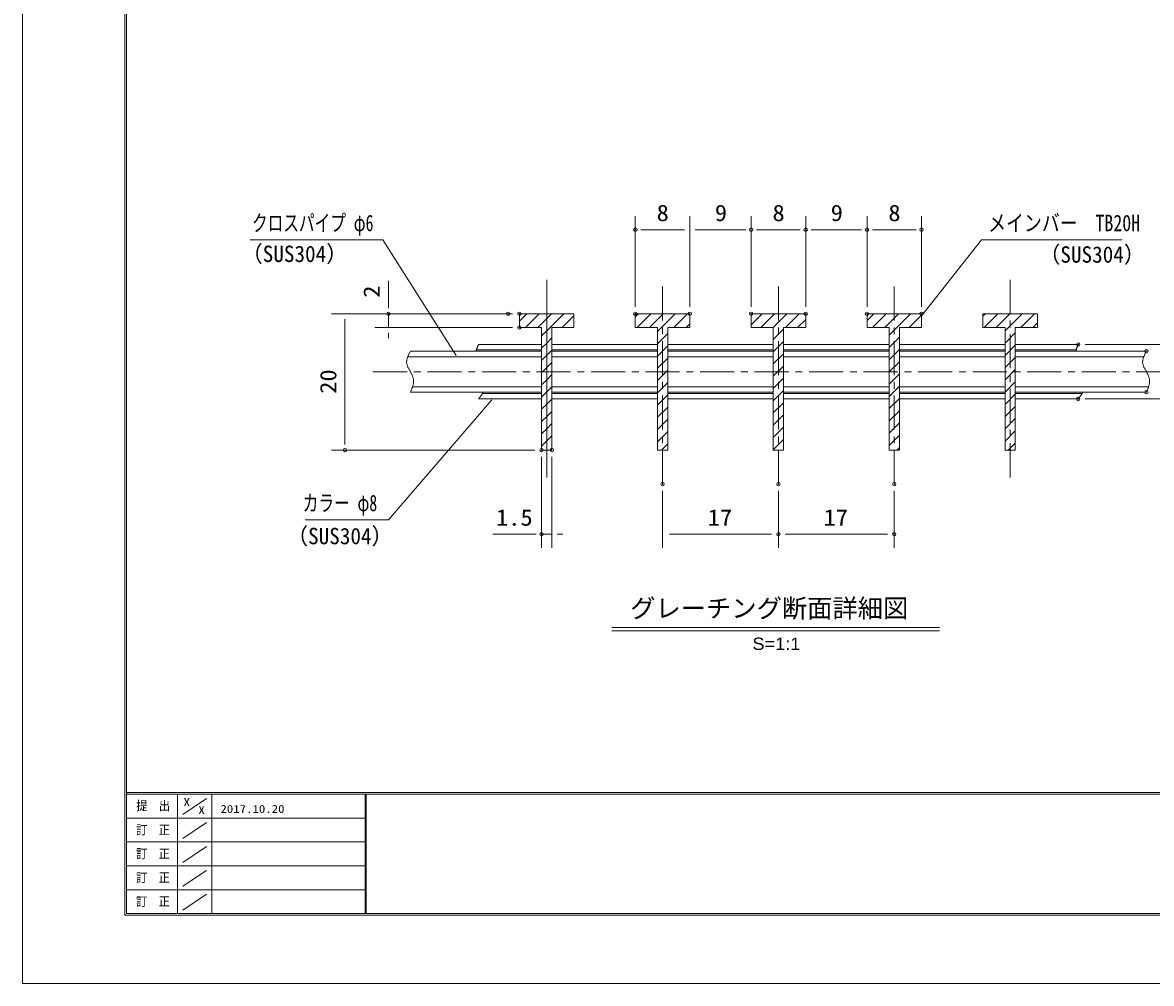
# Model space of a CAD drawing. Units: millimetres, scale not verified. Extents: x -1050 to 1050, y -742 to 742.
# Drawn here: x -1050 to -222, y -742 to -38 of the extents above; entities that cross this region are included whole.
import ezdxf
from ezdxf.enums import TextEntityAlignment as Align

# ---------------------------------------------------------------- set-up
doc = ezdxf.new("R2010")
doc.units = ezdxf.units.MM
doc.header["$LTSCALE"] = 5
doc.header["$PDMODE"] = 32
doc.header["$PDSIZE"] = 2.5
doc.linetypes.add('CHAIN1', pattern=[8, 5, -1, 1, -1])
doc.linetypes.add('DOUBLE_CHAIN1', pattern=[8.8, 5, -1, 0.6, -0.6, 0.6, -1])
for name, color, linetype, lineweight in [('0-0_7-図\u3000枠', 4, 'Continuous', 9), ('0-1_寸法注釈', 2, 'Continuous', 9), ('0-3_DEFPOINTS', 134, 'Continuous', 9), ('0-5_蓋', 5, 'Continuous', 9), ('0-6_中心線', 6, 'CHAIN1', 9), ('0-7_想像線', 134, 'DOUBLE_CHAIN1', 9), ('0-8_ハッチング', 4, 'Continuous', 9)]:
    doc.layers.add(name, color=color, linetype=linetype, lineweight=lineweight)
doc.styles.add('HG丸ｺﾞｼｯｸM-PRO', font='')
doc.styles.add('ＭＳ ゴシック', font='')
doc.styles.get('HG丸ｺﾞｼｯｸM-PRO').set_extended_font_data('HG丸ｺﾞｼｯｸM-PRO')
doc.styles.get('ＭＳ ゴシック').set_extended_font_data('MS Gothic')

msp = doc.modelspace()

# ---------------------------------------------------------------- linework, layer by layer
at = {"layer": '0-0_7-図\u3000枠'}
for p, q in [((-975, -692.5), (-975, 692.5)), ((-973.75, -691.25), (-973.75, 691.25)), ((998.75, -602.5), (-973.75, -602.5)), ((998.75, -603.75), (-973.75, -603.75)), ((-936.25, -691.192), (-936.25, -603.75)), ((-911.25, -603.75), (-911.25, -691.192)), ((-798.75, -603.75), (-798.75, -691.192)), ((-798, -603.75), (-798, -691.192)), ((-932.5, -618.606), (-915, -606.924)), ((-798.75, -621.25), (-973.75, -621.25)), ((-932.5, -636.247), (-915, -624.565)), ((-798.75, -638.75), (-973.75, -638.75)), ((-932.5, -653.747), (-915, -642.065)), ((-798.75, -656.25), (-973.75, -656.25)), ((-932.5, -671.247), (-915, -659.565)), ((-798.75, -673.75), (-973.75, -673.75)), ((-932.5, -688.747), (-915, -677.065)), ((1000, -692.5), (-975, -692.5)), ((998.75, -691.25), (-973.75, -691.25))]:
    msp.add_line(p, q, dxfattribs=at)
at = {"layer": '0-1_寸法注釈'}
for p, q in [((-600.45, -246.308), (-600.45, -179.636)), ((-560.45, -246.308), (-560.45, -179.636)), ((-515.45, -246.308), (-515.45, -179.636)), ((-475.45, -246.308), (-475.45, -179.636)), ((-430.45, -246.308), (-430.45, -179.636)), ((-390.45, -246.308), (-390.45, -179.636)), ((-564.45, -189.636), (-596.45, -189.636)), ((-556.45, -189.636), (-519.45, -189.636)), ((-511.45, -189.636), (-479.45, -189.636)), ((-471.45, -189.636), (-434.45, -189.636)), ((-426.45, -189.636), (-394.45, -189.636)), ((-781.62, -247.308), (-781.62, -227.195)), ((-690.45, -251.308), (-823.458, -251.308)), ((-813.458, -255.308), (-813.458, -347.308)), ((-698.783, -251.308), (-791.62, -251.308)), ((-781.62, -261.308), (-781.62, -251.308)), ((-690.45, -261.308), (-791.62, -261.308)), ((-781.62, -265.308), (-781.62, -269.308)), ((-270.45, -273.808), (-127.687, -273.808)), ((-270.45, -313.808), (-127.687, -313.808)), ((-674.2, -351.308), (-823.458, -351.308)), ((-669.2, -356.308), (-669.2, -423.069)), ((-661.7, -356.308), (-661.7, -423.069)), ((-580.45, -381.308), (-580.45, -423.069)), ((-495.45, -381.308), (-495.45, -423.069)), ((-495.45, -381.308), (-495.45, -423.069)), ((-410.45, -381.308), (-410.45, -423.069)), ((-673.2, -413.069), (-705.103, -413.069)), ((-661.7, -413.069), (-669.2, -413.069)), ((-657.7, -413.069), (-653.7, -413.069)), ((-575.45, -413.069), (-500.45, -413.069)), ((-490.45, -413.069), (-415.45, -413.069)), ((-617.576, -481.327), (-377.371, -481.327)), ((-617.576, -483.827), (-377.371, -483.827))]:
    msp.add_line(p, q, dxfattribs=at)
for points in [[(-882.922, -197.031), (-785.732, -197.031), (-731.827, -281.969)], [(-243.148, -197.031), (-346.355, -197.031), (-390.234, -252.584)], [(-842.622, -402.409), (-781.534, -402.409), (-705.83, -314.562)]]:
    msp.add_lwpolyline(points, dxfattribs=at)
at = {"layer": '0-3_DEFPOINTS'}
msp.add_lwpolyline([(-1050, -742.5), (-1050, 742.5), (1050, 742.5), (1050, -742.5)], close=True, dxfattribs=at)
for p in [(-600.45, -189.636), (-515.45, -189.636), (-475.45, -189.636), (-430.45, -189.636), (-390.45, -189.636), (-781.62, -251.308), (-693.783, -251.308), (-685.45, -251.308), (-600.45, -251.308), (-560.45, -251.308), (-515.45, -251.308), (-475.45, -251.308), (-430.45, -251.308), (-390.45, -251.308), (-685.45, -261.308), (-275.45, -273.808), (-225.45, -278.808), (-275.45, -313.808), (-225.45, -308.808), (-813.458, -351.308), (-669.2, -351.308), (-661.7, -351.308), (-580.45, -376.308), (-495.45, -376.308), (-410.45, -376.308), (-669.2, -413.069), (-495.45, -413.069), (-410.45, -413.069)]:
    msp.add_point(p, dxfattribs=at)
at = {"layer": '0-5_蓋'}
for p, q in [((-685.45, -251.308), (-645.45, -251.308)), ((-685.45, -261.308), (-685.45, -251.308)), ((-645.45, -261.308), (-645.45, -251.308)), ((-600.45, -251.308), (-560.45, -251.308)), ((-600.45, -261.308), (-600.45, -251.308)), ((-560.45, -261.308), (-560.45, -251.308)), ((-515.45, -251.308), (-475.45, -251.308)), ((-515.45, -261.308), (-515.45, -251.308)), ((-475.45, -261.308), (-475.45, -251.308)), ((-430.45, -261.308), (-430.45, -251.308)), ((-430.45, -251.308), (-390.45, -251.308)), ((-390.45, -261.308), (-390.45, -251.308)), ((-345.45, -251.308), (-305.45, -251.308)), ((-345.45, -261.308), (-345.45, -251.308)), ((-305.45, -261.308), (-305.45, -251.308)), ((-685.45, -261.308), (-669.2, -261.308)), ((-669.2, -261.308), (-669.2, -351.308)), ((-661.7, -261.308), (-661.7, -351.308)), ((-661.7, -261.308), (-645.45, -261.308)), ((-600.45, -261.308), (-584.2, -261.308)), ((-584.2, -261.308), (-584.2, -351.308)), ((-576.7, -261.308), (-576.7, -351.308)), ((-576.7, -261.308), (-560.45, -261.308)), ((-515.45, -261.308), (-499.2, -261.308)), ((-499.2, -261.308), (-499.2, -351.308)), ((-491.7, -261.308), (-491.7, -351.308)), ((-491.7, -261.308), (-475.45, -261.308)), ((-430.45, -261.308), (-414.2, -261.308)), ((-414.2, -261.308), (-414.2, -351.308)), ((-406.7, -261.308), (-406.7, -351.308)), ((-406.7, -261.308), (-390.45, -261.308)), ((-345.45, -261.308), (-329.2, -261.308)), ((-329.2, -261.308), (-329.2, -351.308)), ((-321.7, -261.308), (-321.7, -351.308)), ((-321.7, -261.308), (-305.45, -261.308)), ((-765.45, -278.808), (-669.2, -278.808)), ((-717.058, -277.808), (-669.2, -277.808)), ((-715.45, -273.808), (-669.2, -273.808)), ((-661.7, -273.808), (-584.2, -273.808)), ((-661.7, -277.808), (-584.2, -277.808)), ((-661.7, -278.808), (-584.2, -278.808)), ((-576.7, -273.808), (-499.2, -273.808)), ((-576.7, -277.808), (-499.2, -277.808)), ((-576.7, -278.808), (-499.2, -278.808)), ((-491.7, -273.808), (-414.2, -273.808)), ((-491.7, -277.808), (-414.2, -277.808)), ((-491.7, -278.808), (-414.2, -278.808)), ((-406.7, -273.808), (-329.2, -273.808)), ((-406.7, -277.808), (-329.2, -277.808)), ((-406.7, -278.808), (-329.2, -278.808)), ((-321.7, -273.808), (-275.45, -273.808)), ((-321.7, -277.808), (-277.058, -277.808)), ((-321.7, -278.808), (-225.45, -278.808)), ((-767.368, -282.808), (-669.2, -282.808)), ((-661.7, -282.808), (-584.2, -282.808)), ((-576.7, -282.808), (-499.2, -282.808)), ((-491.7, -282.808), (-414.2, -282.808)), ((-406.7, -282.808), (-329.2, -282.808)), ((-321.7, -282.808), (-227.368, -282.808)), ((-763.847, -304.808), (-669.2, -304.808)), ((-661.7, -304.808), (-584.2, -304.808)), ((-576.7, -304.808), (-499.2, -304.808)), ((-491.7, -304.808), (-414.2, -304.808)), ((-406.7, -304.808), (-329.2, -304.808)), ((-321.7, -304.808), (-223.847, -304.808)), ((-765.45, -308.808), (-669.2, -308.808)), ((-715.45, -313.808), (-669.2, -313.808)), ((-712.684, -309.808), (-669.2, -309.808)), ((-661.7, -308.808), (-584.2, -308.808)), ((-661.7, -309.808), (-584.2, -309.808)), ((-661.7, -313.808), (-584.2, -313.808)), ((-576.7, -308.808), (-499.2, -308.808)), ((-576.7, -309.808), (-499.2, -309.808)), ((-576.7, -313.808), (-499.2, -313.808)), ((-491.7, -308.808), (-414.2, -308.808)), ((-491.7, -309.808), (-414.2, -309.808)), ((-491.7, -313.808), (-414.2, -313.808)), ((-406.7, -308.808), (-329.2, -308.808)), ((-406.7, -309.808), (-329.2, -309.808)), ((-406.7, -313.808), (-329.2, -313.808)), ((-321.7, -308.808), (-225.45, -308.808)), ((-321.7, -309.808), (-272.684, -309.808)), ((-321.7, -313.808), (-275.45, -313.808)), ((-669.2, -351.308), (-661.7, -351.308)), ((-584.2, -351.308), (-576.7, -351.308)), ((-499.2, -351.308), (-491.7, -351.308)), ((-414.2, -351.308), (-406.7, -351.308)), ((-329.2, -351.308), (-321.7, -351.308))]:
    msp.add_line(p, q, dxfattribs=at)
at = {"layer": '0-6_中心線'}
for p, q in [((-665.45, -226.308), (-665.45, -376.308)), ((-580.45, -376.308), (-580.45, -226.308)), ((-495.45, -376.308), (-495.45, -226.308)), ((-410.45, -376.308), (-410.45, -226.308)), ((-325.45, -226.308), (-325.45, -376.308)), ((-792.921, -293.808), (-186.852, -293.808))]:
    msp.add_line(p, q, dxfattribs=at)
at = {"layer": '0-7_想像線'}
for p, q in [((-717.352, -278.683), (-717.392, -278.808)), ((-277.352, -278.683), (-277.392, -278.808))]:
    msp.add_line(p, q, dxfattribs=at)
for points in [[(-765.45, -278.808), (-765.678, -279.246), (-765.905, -279.684), (-766.13, -280.122), (-766.35, -280.559), (-766.564, -280.996), (-766.772, -281.433), (-766.972, -281.869), (-767.162, -282.305), (-767.34, -282.74), (-767.507, -283.174), (-767.66, -283.607), (-767.798, -284.039), (-767.919, -284.47), (-768.022, -284.9), (-768.106, -285.329), (-768.17, -285.757), (-768.212, -286.183), (-768.23, -286.608), (-768.223, -287.031), (-768.191, -287.452), (-768.131, -287.872), (-768.045, -288.29), (-767.936, -288.707), (-767.804, -289.123), (-767.653, -289.538), (-767.484, -289.952), (-767.3, -290.365), (-767.102, -290.778), (-766.893, -291.191), (-766.675, -291.604), (-766.45, -292.018), (-766.22, -292.432), (-765.987, -292.847), (-765.753, -293.262), (-765.521, -293.679), (-765.292, -294.098), (-765.069, -294.517), (-764.851, -294.938), (-764.641, -295.361)], [(-715.45, -273.808), (-715.503, -273.933), (-715.556, -274.058), (-715.609, -274.182), (-715.662, -274.307), (-715.715, -274.432), (-715.768, -274.556), (-715.821, -274.681), (-715.874, -274.806), (-715.926, -274.931), (-715.978, -275.055), (-716.031, -275.18), (-716.083, -275.305), (-716.134, -275.43), (-716.186, -275.554), (-716.237, -275.679), (-716.288, -275.804), (-716.339, -275.929), (-716.39, -276.054), (-716.44, -276.179), (-716.49, -276.304), (-716.539, -276.429), (-716.588, -276.553), (-716.637, -276.678), (-716.686, -276.803), (-716.734, -276.928), (-716.781, -277.054), (-716.828, -277.179), (-716.875, -277.304), (-716.921, -277.429), (-716.967, -277.554), (-717.012, -277.679), (-717.056, -277.805), (-717.1, -277.93), (-717.144, -278.055), (-717.187, -278.181), (-717.229, -278.306), (-717.271, -278.432), (-717.312, -278.557), (-717.352, -278.683)], [(-275.45, -273.808), (-275.503, -273.933), (-275.556, -274.058), (-275.609, -274.182), (-275.662, -274.307), (-275.715, -274.432), (-275.768, -274.556), (-275.821, -274.681), (-275.874, -274.806), (-275.926, -274.931), (-275.978, -275.055), (-276.031, -275.18), (-276.083, -275.305), (-276.134, -275.43), (-276.186, -275.554), (-276.237, -275.679), (-276.288, -275.804), (-276.339, -275.929), (-276.39, -276.054), (-276.44, -276.179), (-276.49, -276.304), (-276.539, -276.429), (-276.588, -276.553), (-276.637, -276.678), (-276.686, -276.803), (-276.734, -276.928), (-276.781, -277.054), (-276.828, -277.179), (-276.875, -277.304), (-276.921, -277.429), (-276.967, -277.554), (-277.012, -277.679), (-277.056, -277.805), (-277.1, -277.93), (-277.144, -278.055), (-277.187, -278.181), (-277.229, -278.306), (-277.271, -278.432), (-277.312, -278.557), (-277.352, -278.683)], [(-225.45, -278.808), (-225.678, -279.246), (-225.905, -279.684), (-226.13, -280.122), (-226.35, -280.559), (-226.564, -280.996), (-226.772, -281.433), (-226.972, -281.869), (-227.162, -282.305), (-227.34, -282.74), (-227.507, -283.174), (-227.66, -283.607), (-227.798, -284.039), (-227.919, -284.47), (-228.022, -284.9), (-228.106, -285.329), (-228.17, -285.757), (-228.212, -286.183), (-228.23, -286.608), (-228.223, -287.031), (-228.191, -287.452), (-228.131, -287.872), (-228.045, -288.29), (-227.936, -288.707), (-227.804, -289.123), (-227.653, -289.538), (-227.484, -289.952), (-227.3, -290.365), (-227.102, -290.778), (-226.893, -291.191), (-226.675, -291.604), (-226.45, -292.018), (-226.22, -292.432), (-225.987, -292.847), (-225.753, -293.262), (-225.521, -293.679), (-225.292, -294.098), (-225.069, -294.517), (-224.851, -294.938), (-224.641, -295.361)], [(-764.641, -295.361), (-764.439, -295.784), (-764.248, -296.209), (-764.067, -296.635), (-763.898, -297.062), (-763.743, -297.49), (-763.602, -297.918), (-763.477, -298.348), (-763.369, -298.779), (-763.279, -299.21), (-763.209, -299.642), (-763.159, -300.074), (-763.131, -300.508), (-763.124, -300.941), (-763.139, -301.376), (-763.173, -301.81), (-763.225, -302.246), (-763.295, -302.681), (-763.382, -303.117), (-763.483, -303.554), (-763.598, -303.99), (-763.726, -304.427), (-763.865, -304.865), (-764.015, -305.302), (-764.174, -305.74), (-764.341, -306.178), (-764.516, -306.616), (-764.696, -307.054), (-764.88, -307.493), (-765.068, -307.931), (-765.258, -308.37), (-765.45, -308.808)], [(-224.641, -295.361), (-224.439, -295.784), (-224.248, -296.209), (-224.067, -296.635), (-223.898, -297.062), (-223.743, -297.49), (-223.602, -297.918), (-223.477, -298.348), (-223.369, -298.779), (-223.279, -299.21), (-223.209, -299.642), (-223.159, -300.074), (-223.131, -300.508), (-223.124, -300.941), (-223.139, -301.376), (-223.173, -301.81), (-223.225, -302.246), (-223.295, -302.681), (-223.382, -303.117), (-223.483, -303.554), (-223.598, -303.99), (-223.726, -304.427), (-223.865, -304.865), (-224.015, -305.302), (-224.174, -305.74), (-224.341, -306.178), (-224.516, -306.616), (-224.696, -307.054), (-224.88, -307.493), (-225.068, -307.931), (-225.258, -308.37), (-225.45, -308.808)], [(-715.359, -313.683), (-715.45, -313.808), (-715.45, -313.808)], [(-712.1, -308.808), (-712.169, -308.933), (-712.239, -309.058), (-712.311, -309.182), (-712.383, -309.307), (-712.456, -309.432), (-712.531, -309.556), (-712.606, -309.681), (-712.682, -309.806), (-712.759, -309.931), (-712.838, -310.056), (-712.916, -310.18), (-712.996, -310.305), (-713.077, -310.43), (-713.158, -310.555), (-713.24, -310.68), (-713.323, -310.805), (-713.406, -310.93), (-713.491, -311.055), (-713.575, -311.18), (-713.661, -311.305), (-713.747, -311.43), (-713.833, -311.555), (-713.92, -311.68), (-714.008, -311.806), (-714.096, -311.931), (-714.184, -312.056), (-714.273, -312.181), (-714.362, -312.306), (-714.451, -312.431), (-714.541, -312.556), (-714.631, -312.682), (-714.721, -312.807), (-714.812, -312.932), (-714.903, -313.057), (-714.994, -313.182), (-715.085, -313.308), (-715.176, -313.433), (-715.267, -313.558), (-715.359, -313.683)], [(-275.359, -313.683), (-275.45, -313.808), (-275.45, -313.808)], [(-272.1, -308.808), (-272.169, -308.933), (-272.239, -309.058), (-272.311, -309.182), (-272.383, -309.307), (-272.456, -309.432), (-272.531, -309.556), (-272.606, -309.681), (-272.682, -309.806), (-272.759, -309.931), (-272.838, -310.056), (-272.916, -310.18), (-272.996, -310.305), (-273.077, -310.43), (-273.158, -310.555), (-273.24, -310.68), (-273.323, -310.805), (-273.406, -310.93), (-273.491, -311.055), (-273.575, -311.18), (-273.661, -311.305), (-273.747, -311.43), (-273.833, -311.555), (-273.92, -311.68), (-274.008, -311.806), (-274.096, -311.931), (-274.184, -312.056), (-274.273, -312.181), (-274.362, -312.306), (-274.451, -312.431), (-274.541, -312.556), (-274.631, -312.682), (-274.721, -312.807), (-274.812, -312.932), (-274.903, -313.057), (-274.994, -313.182), (-275.085, -313.308), (-275.176, -313.433), (-275.267, -313.558), (-275.359, -313.683)]]:
    msp.add_lwpolyline(points, dxfattribs=at)
at = {"layer": '0-8_ハッチング'}
for p, q in [((-685.45, -256.835), (-679.923, -251.308)), ((-680.943, -261.308), (-670.943, -251.308)), ((-654.002, -261.308), (-645.45, -252.756)), ((-600.45, -253.677), (-598.081, -251.308)), ((-599.101, -261.308), (-589.101, -251.308)), ((-590.12, -261.308), (-580.12, -251.308)), ((-584.2, -264.368), (-571.14, -251.308)), ((-572.16, -261.308), (-562.16, -251.308)), ((-515.45, -259.5), (-507.259, -251.308)), ((-508.278, -261.308), (-498.278, -251.308)), ((-499.298, -261.308), (-489.298, -251.308)), ((-490.318, -261.308), (-480.318, -251.308)), ((-481.338, -261.308), (-475.45, -255.421)), ((-430.45, -256.342), (-425.417, -251.308)), ((-426.436, -261.308), (-416.436, -251.308)), ((-417.456, -261.308), (-407.456, -251.308)), ((-414.2, -267.032), (-398.476, -251.308)), ((-399.496, -261.308), (-390.45, -252.263)), ((-345.45, -253.184), (-343.575, -251.308)), ((-344.594, -261.308), (-334.594, -251.308)), ((-335.614, -261.308), (-325.614, -251.308)), ((-329.2, -263.875), (-316.634, -251.308)), ((-317.654, -261.308), (-307.654, -251.308)), ((-563.18, -261.308), (-560.45, -258.579)), ((-499.2, -270.19), (-491.7, -262.69)), ((-390.515, -261.308), (-390.45, -261.243)), ((-308.673, -261.308), (-305.45, -258.085)), ((-584.2, -273.348), (-576.7, -265.848)), ((-499.2, -279.171), (-491.7, -271.671)), ((-414.2, -276.013), (-406.7, -268.513)), ((-329.2, -272.855), (-321.7, -265.355)), ((-584.2, -282.329), (-576.7, -274.829)), ((-499.2, -288.151), (-491.7, -280.651)), ((-414.2, -284.993), (-406.7, -277.493)), ((-329.2, -281.835), (-321.7, -274.335)), ((-584.2, -291.309), (-576.7, -283.809)), ((-499.2, -297.131), (-491.7, -289.631)), ((-414.2, -293.973), (-406.7, -286.473)), ((-329.2, -290.815), (-321.7, -283.315)), ((-665.45, -299.697), (-661.7, -295.947)), ((-584.2, -300.289), (-576.7, -292.789)), ((-414.2, -302.954), (-406.7, -295.454)), ((-329.2, -299.796), (-321.7, -292.296)), ((-669.2, -303.447), (-665.45, -299.697)), ((-665.45, -308.677), (-661.7, -304.927)), ((-584.2, -309.269), (-576.7, -301.769)), ((-499.2, -306.111), (-491.7, -298.611)), ((-414.2, -311.934), (-406.7, -304.434)), ((-329.2, -308.776), (-321.7, -301.276)), ((-669.2, -312.427), (-665.45, -308.677)), ((-665.45, -317.658), (-661.7, -313.908)), ((-584.2, -318.25), (-576.7, -310.75)), ((-499.2, -315.092), (-491.7, -307.592)), ((-414.2, -320.914), (-406.7, -313.414)), ((-329.2, -317.756), (-321.7, -310.256)), ((-669.2, -321.408), (-665.45, -317.658)), ((-665.45, -326.638), (-661.7, -322.888)), ((-584.2, -327.23), (-576.7, -319.73)), ((-499.2, -324.072), (-491.7, -316.572)), ((-414.2, -329.894), (-406.7, -322.394)), ((-329.2, -326.736), (-321.7, -319.236)), ((-669.2, -330.388), (-665.45, -326.638)), ((-584.2, -336.21), (-576.7, -328.71)), ((-499.2, -333.052), (-491.7, -325.552)), ((-329.2, -335.717), (-321.7, -328.217)), ((-669.2, -339.368), (-665.45, -335.618)), ((-665.45, -335.618), (-661.7, -331.868)), ((-584.2, -345.19), (-576.7, -337.69)), ((-499.2, -342.032), (-491.7, -334.532)), ((-414.2, -338.875), (-406.7, -331.375)), ((-329.2, -344.697), (-321.7, -337.197)), ((-669.2, -348.348), (-665.45, -344.598)), ((-665.45, -344.598), (-661.7, -340.848)), ((-581.338, -351.308), (-576.7, -346.671)), ((-499.2, -351.013), (-491.7, -343.513)), ((-414.2, -347.855), (-406.7, -340.355)), ((-326.831, -351.308), (-321.7, -346.177)), ((-663.18, -351.308), (-661.7, -349.829)), ((-408.673, -351.308), (-406.7, -349.335))]:
    msp.add_line(p, q, dxfattribs=at)
for points in [[(-669.2, -261.308), (-669.2, -293.808), (-665.45, -293.808), (-665.45, -251.308), (-685.45, -251.308), (-685.45, -261.308)], [(-645.45, -261.308), (-645.45, -251.308), (-665.45, -251.308), (-665.45, -293.808), (-661.7, -293.808), (-661.7, -261.308)], [(-576.7, -261.308), (-560.45, -261.308), (-560.45, -251.308), (-600.45, -251.308), (-600.45, -261.308), (-584.2, -261.308), (-584.2, -351.308), (-576.7, -351.308)], [(-491.7, -261.308), (-475.45, -261.308), (-475.45, -251.308), (-515.45, -251.308), (-515.45, -261.308), (-499.2, -261.308), (-499.2, -351.308), (-491.7, -351.308)], [(-390.45, -261.308), (-390.45, -251.308), (-430.45, -251.308), (-430.45, -261.308), (-414.2, -261.308), (-414.2, -351.308), (-406.7, -351.308), (-406.7, -261.308)], [(-329.2, -261.308), (-329.2, -351.308), (-321.7, -351.308), (-321.7, -261.308), (-305.45, -261.308), (-305.45, -251.308), (-345.45, -251.308), (-345.45, -261.308)], [(-665.45, -293.808), (-669.2, -293.808), (-669.2, -351.308), (-665.45, -351.308)], [(-665.45, -351.308), (-661.7, -351.308), (-661.7, -293.808), (-665.45, -293.808)]]:
    msp.add_lwpolyline(points, close=True, dxfattribs=at)
for points in [[(-671.963, -261.308), (-665.45, -254.796), (-661.963, -251.308)], [(-669.2, -267.526), (-665.45, -263.776), (-652.982, -251.308)], [(-669.2, -276.506), (-665.45, -272.756), (-661.7, -269.006)], [(-669.2, -285.487), (-665.45, -281.737), (-661.7, -277.987)], [(-669.2, -294.467), (-668.541, -293.808), (-665.45, -290.717), (-661.7, -286.967)]]:
    msp.add_lwpolyline(points, dxfattribs=at)

# ---------------------------------------------------------------- texts
at = {"layer": '0-0_7-図\u3000枠', "color": 5, "style": 'ＭＳ ゴシック'}
for s, height, width, p in [('提\u3000出', 6.745, 0.9, (-966.593, -617.56)), ('X', 5.755, 1.2, (-931.902, -614.076)), ('X', 5.755, 1.2, (-920.995, -620.022)), ('2017.10.20', 5.755, 1.2, (-904.801, -619.113)), ('訂\u3000正', 6.745, 0.9, (-966.76, -635.201)), ('訂\u3000正', 6.745, 0.9, (-966.76, -652.701)), ('訂\u3000正', 6.745, 0.9, (-966.76, -670.201)), ('訂\u3000正', 6.745, 0.9, (-966.76, -687.701))]:
    msp.add_text(s, height=height, dxfattribs=dict(at, width=width)).set_placement(p, align=Align.BOTTOM_LEFT)
at = {"layer": '0-1_寸法注釈', "color": 7}
for s, height, style, width, p in [('8', 12.02, 'ＭＳ ゴシック', 1.1, (-584.817, -186.949)), ('9', 12.02, 'ＭＳ ゴシック', 1.1, (-542.098, -186.949)), ('8', 12.02, 'ＭＳ ゴシック', 1.1, (-499.817, -186.949)), ('9', 12.02, 'ＭＳ ゴシック', 1.1, (-457.098, -186.949)), ('8', 12.02, 'ＭＳ ゴシック', 1.1, (-414.817, -186.949)), ('クロスパイプ φ6', 12.03, 'ＭＳ ゴシック', 0.7, (-881.686, -194.344)), ('メインバー\u3000TB20H', 12.03, 'ＭＳ ゴシック', 0.8, (-341.578, -194.344)), ('（SUS304）', 12.02, 'ＭＳ ゴシック', 0.95, (-889.399, -216.971)), ('（SUS304）', 12.02, 'ＭＳ ゴシック', 0.95, (-304.186, -217.457)), ('カラー φ8', 12.03, 'ＭＳ ゴシック', 0.7, (-844.475, -399.722)), ('1.5', 12.02, 'ＭＳ ゴシック', 1.1, (-702.723, -410.382)), ('17', 12.02, 'ＭＳ ゴシック', 1.1, (-547.338, -410.382)), ('17', 12.02, 'ＭＳ ゴシック', 1.1, (-462.338, -410.382)), ('（SUS304）', 12.02, 'ＭＳ ゴシック', 0.95, (-856.127, -423.981)), ('S=1:1', 9.062, 'HG丸ｺﾞｼｯｸM-PRO', 1.1, (-514.549, -500.628))]:
    msp.add_text(s, height=height, dxfattribs=dict(at, style=style, width=width)).set_placement(p, align=Align.BOTTOM_LEFT)
at = {"layer": '0-1_寸法注釈', "color": 7, "style": 'ＭＳ ゴシック', "width": 1.1}
for s, p in [('2', (-784.307, -239.618)), ('20', (-816.145, -310.042))]:
    msp.add_text(s, height=12.02, rotation=90, dxfattribs=at).set_placement(p, align=Align.BOTTOM_LEFT)
at = {"layer": '0-1_寸法注釈', "color": 7, "style": 'HG丸ｺﾞｼｯｸM-PRO'}
msp.add_text('グレーチング断面詳細図', height=13.6, dxfattribs=at).set_placement((-604.214, -478.216), align=Align.BOTTOM_LEFT)

doc.saveas('drawing.dxf')
